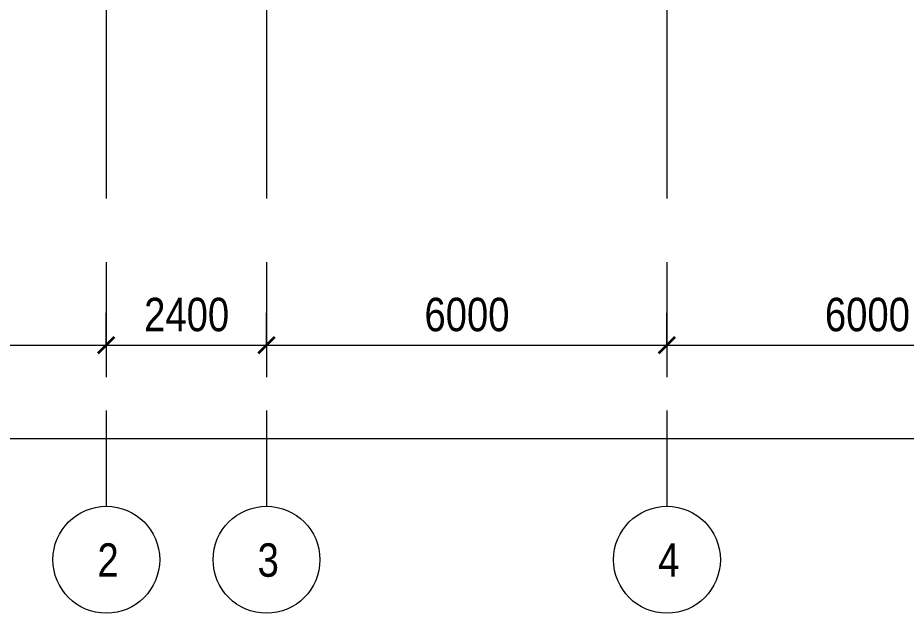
# Model space of a CAD drawing. Header units: millimetres. Extents: x 92932 to 275892, y -43515 to 30371.
# Drawn here: x 182451 to 195762, y -43338 to -34426 of the extents above; entities that cross this region are included whole.
import ezdxf

# ---------------------------------------------------------------- set-up
doc = ezdxf.new("R2010")
doc.units = ezdxf.units.MM
doc.linetypes.add('Осевые', pattern=[6350, 1270, -952.5, 3175, -952.5])
for name, color, linetype, lineweight in [('Оси', 7, 'Continuous', 9), ('Оси-1', 7, 'Осевые', 9), ('Оси-2', 7, 'Continuous', 18), ('Размеры', 7, 'Continuous', 9), ('Размеры-200', 7, 'Continuous', 9)]:
    doc.layers.add(name, color=color, linetype=linetype, lineweight=lineweight)
doc.styles.add('Arial Narrow', font='Arial Narrow.ttf', dxfattribs={"height": 500})
doc.dimstyles.new('Диагональ_-_2_5_мм_Arial_narrow', dxfattribs={"dimscale": 304.8, "dimtxt": 511.715487, "dimasz": 0.787402, "dimexe": 1.574803, "dimexo": 0.0625, "dimgap": 0.19685, "dimtad": 1, "dimdec": 0, "dimzin": 0, "dimdsep": 46, "dimtxsty": 'Arial Narrow', "dimblk1": 'OBLIQUE', "dimblk2": 'OBLIQUE', "dimsah": 1, "dimcen": 0.09, "dimdle": 1.574803, "dimazin": 0, "dimtfac": 1, "dimtdec": 4, "dimtix": 1, "dimtmove": 0, "dimatfit": 3, "dimfxl": 1.574803, "dimfxlon": 1, "dimtvp": 1, "dimtolj": 1, "dimtzin": 0, "dimarcsym": 2})
doc.dimstyles.new('Диагональ_-_2_5_мм_Arial_narrow_1', dxfattribs={"dimscale": 304.8, "dimtxt": 511.715487, "dimasz": 0.787402, "dimexe": 1.574803, "dimexo": 0.0625, "dimgap": 0.19685, "dimtad": 1, "dimdec": 0, "dimzin": 0, "dimdsep": 46, "dimtxsty": 'Arial Narrow', "dimblk1": 'OBLIQUE', "dimblk2": 'OBLIQUE', "dimsah": 1, "dimcen": 0.09, "dimdle": 1.574803, "dimazin": 0, "dimtfac": 1, "dimtdec": 4, "dimtix": 1, "dimtmove": 1, "dimatfit": 3, "dimfxl": 1.574803, "dimfxlon": 1, "dimtvp": 1, "dimtolj": 1, "dimtzin": 0, "dimarcsym": 2})

# ---------------------------------------------------------------- blocks, each defined once
blk = doc.blocks.new('Ось сетки - По умолчанию 2-349628-План 3-го этажа на отм_ _4_200')
at = {"layer": 'Оси-2'}
blk.add_circle((0, 0), 4, dxfattribs=at)
blk = doc.blocks.new('DIMBLOCK9-План 3-го этажа на отм_ _4_200')
at = {"layer": 'Размеры-200', "lineweight": 35, "transparency": 16777216}
for points in [[(177577, -39324), (177697, -39204), (177457, -39444)], [(183777, -39324), (183897, -39204), (183657, -39444)]]:
    blk.add_hatch(color=256, dxfattribs=at).paths.add_polyline_path(points, flags=0)
at = {"layer": 'Размеры-200', "transparency": 16777216}
for p, q in [((177577, -38844), (177577, -39804)), ((177577, -39324), (177577, -38844)), ((183777, -38844), (183777, -39804)), ((183777, -39324), (183777, -38844)), ((177097, -39324), (183777, -39324))]:
    blk.add_line(p, q, dxfattribs=at)
at = {"layer": 'Размеры-200', "lineweight": 35, "transparency": 16777216}
for p, q in [((177697, -39204), (177457, -39444)), ((177577, -39324), (177697, -39204)), ((183897, -39204), (183657, -39444)), ((183777, -39324), (183897, -39204)), ((177457, -39444), (177577, -39324)), ((183657, -39444), (183777, -39324))]:
    blk.add_line(p, q, dxfattribs=at)
at = {"layer": 'Размеры-200', "color": 0, "transparency": 16777216, "insert": (180044, -38617), "char_height": 500, "width": 1520.53, "attachment_point": 1, "line_spacing_factor": 0.974696, "style": 'Arial Narrow'}
blk.add_mtext('6200', dxfattribs=at)
blk = doc.blocks.new('_Oblique')
at = {"color": 0, "linetype": 'ByBlock', "lineweight": -2}
blk.add_line((-0.5, -0.5), (0.5, 0.5), dxfattribs=at)
blk = doc.blocks.new('DIMBLOCK10-План 3-го этажа на отм_ _4_200')
at = {"layer": 'Размеры-200', "lineweight": 35, "transparency": 16777216}
for points in [[(183777, -39324), (183897, -39204), (183657, -39444)], [(186177, -39324), (186297, -39204), (186057, -39444)]]:
    blk.add_hatch(color=256, dxfattribs=at).paths.add_polyline_path(points, flags=0)
at = {"layer": 'Размеры-200', "transparency": 16777216}
for p, q in [((183777, -38844), (183777, -39804)), ((183777, -39324), (183777, -38844)), ((186177, -38844), (186177, -39804)), ((186177, -39324), (186177, -38844)), ((183777, -39324), (186177, -39324))]:
    blk.add_line(p, q, dxfattribs=at)
at = {"layer": 'Размеры-200', "lineweight": 35, "transparency": 16777216}
for p, q in [((183897, -39204), (183657, -39444)), ((183777, -39324), (183897, -39204)), ((186297, -39204), (186057, -39444)), ((186177, -39324), (186297, -39204)), ((183657, -39444), (183777, -39324)), ((186057, -39444), (186177, -39324))]:
    blk.add_line(p, q, dxfattribs=at)
at = {"layer": 'Размеры-200', "color": 0, "transparency": 16777216, "insert": (184344, -38617), "char_height": 500, "width": 1520.53, "attachment_point": 1, "line_spacing_factor": 0.974696, "style": 'Arial Narrow'}
blk.add_mtext('2400', dxfattribs=at)
blk = doc.blocks.new('DIMBLOCK11-План 3-го этажа на отм_ _4_200')
at = {"layer": 'Размеры-200', "lineweight": 35, "transparency": 16777216}
for points in [[(186177, -39324), (186297, -39204), (186057, -39444)], [(192177, -39324), (192297, -39204), (192057, -39444)]]:
    blk.add_hatch(color=256, dxfattribs=at).paths.add_polyline_path(points, flags=0)
at = {"layer": 'Размеры-200', "transparency": 16777216}
for p, q in [((186177, -38844), (186177, -39804)), ((186177, -39324), (186177, -38844)), ((192177, -38844), (192177, -39804)), ((192177, -39324), (192177, -38844)), ((186177, -39324), (192177, -39324))]:
    blk.add_line(p, q, dxfattribs=at)
at = {"layer": 'Размеры-200', "lineweight": 35, "transparency": 16777216}
for p, q in [((186297, -39204), (186057, -39444)), ((186177, -39324), (186297, -39204)), ((192297, -39204), (192057, -39444)), ((192177, -39324), (192297, -39204)), ((186057, -39444), (186177, -39324)), ((192057, -39444), (192177, -39324))]:
    blk.add_line(p, q, dxfattribs=at)
at = {"layer": 'Размеры-200', "color": 0, "transparency": 16777216, "insert": (188544, -38617), "char_height": 500, "width": 1520.53, "attachment_point": 1, "line_spacing_factor": 0.974696, "style": 'Arial Narrow'}
blk.add_mtext('6000', dxfattribs=at)
blk = doc.blocks.new('DIMBLOCK12-План 3-го этажа на отм_ _4_200')
at = {"layer": 'Размеры-200', "lineweight": 35, "transparency": 16777216}
for points in [[(192177, -39324), (192297, -39204), (192057, -39444)], [(198177, -39324), (198297, -39204), (198057, -39444)]]:
    blk.add_hatch(color=256, dxfattribs=at).paths.add_polyline_path(points, flags=0)
at = {"layer": 'Размеры-200', "transparency": 16777216}
for p, q in [((192177, -38844), (192177, -39804)), ((192177, -39324), (192177, -38844)), ((198177, -38844), (198177, -39804)), ((198177, -39324), (198177, -38844)), ((192177, -39324), (198177, -39324))]:
    blk.add_line(p, q, dxfattribs=at)
at = {"layer": 'Размеры-200', "lineweight": 35, "transparency": 16777216}
for p, q in [((192297, -39204), (192057, -39444)), ((192177, -39324), (192297, -39204)), ((198297, -39204), (198057, -39444)), ((198177, -39324), (198297, -39204)), ((192057, -39444), (192177, -39324)), ((198057, -39444), (198177, -39324))]:
    blk.add_line(p, q, dxfattribs=at)
at = {"layer": 'Размеры-200', "color": 0, "transparency": 16777216, "insert": (194544, -38617), "char_height": 500, "width": 1520.53, "attachment_point": 1, "line_spacing_factor": 0.974696, "style": 'Arial Narrow'}
blk.add_mtext('6000', dxfattribs=at)
blk = doc.blocks.new('DIMBLOCK31-План 3-го этажа на отм_ _4_200')
at = {"layer": 'Размеры-200', "lineweight": 35, "transparency": 16777216}
for points in [[(177577, -40724), (177697, -40604), (177457, -40844)], [(270417, -40724), (270537, -40604), (270297, -40844)]]:
    blk.add_hatch(color=256, dxfattribs=at).paths.add_polyline_path(points, flags=0)
at = {"layer": 'Размеры-200', "transparency": 16777216}
for p, q in [((177577, -40244), (177577, -41204)), ((177577, -40724), (177577, -40244)), ((270417, -40244), (270417, -41204)), ((270417, -40724), (270417, -40244)), ((177097, -40724), (270897, -40724)), ((222557, -40724), (224540, -40724)), ((224540, -40724), (223997, -40724))]:
    blk.add_line(p, q, dxfattribs=at)
at = {"layer": 'Размеры-200', "lineweight": 35, "transparency": 16777216}
for p, q in [((177697, -40604), (177457, -40844)), ((177457, -40844), (177577, -40724)), ((177577, -40724), (177697, -40604)), ((270537, -40604), (270297, -40844)), ((270297, -40844), (270417, -40724)), ((270417, -40724), (270537, -40604))]:
    blk.add_line(p, q, dxfattribs=at)
at = {"layer": 'Размеры-200', "color": 0, "transparency": 16777216, "insert": (222557, -40017), "char_height": 500, "width": 1900.66, "attachment_point": 1, "line_spacing_factor": 0.974696, "style": 'Arial Narrow'}
blk.add_mtext('92840', dxfattribs=at)

msp = doc.modelspace()

# ---------------------------------------------------------------- linework, layer by layer
at = {"layer": 'Оси-1'}
for p, q in [((183777.4, 25417.1), (183777.4, -41737.8)), ((186177.4, 25417.1), (186177.4, -41737.8)), ((192177.4, 25417.1), (192177.4, -41737.8))]:
    msp.add_line(p, q, dxfattribs=at)

# ---------------------------------------------------------------- block references
at = {"layer": 'Оси-2', "xscale": 199.9999999999999, "yscale": 199.9999999999999, "zscale": 199.9999999999999, "rotation": 180}
for p in [(183777.4, -42537.8), (186177.4, -42537.8), (192177.4, -42537.8)]:
    msp.add_blockref('Ось сетки - По умолчанию 2-349628-План 3-го этажа на отм_ _4_200', p, dxfattribs=at)

# ---------------------------------------------------------------- texts
at = {"layer": 'Оси', "char_height": 500, "width": 384.81, "attachment_point": 1, "style": 'Arial Narrow'}
for s, insert in [('\\fArial Narrow|b0|i0|c204|p34|;2', (183644.2, -42291.7)), ('\\fArial Narrow|b0|i0|c204|p34|;3', (186044.2, -42291.7)), ('\\fArial Narrow|b0|i0|c204|p34|;4', (192044.2, -42291.7))]:
    msp.add_mtext(s, dxfattribs=dict(at, insert=insert))

# ---------------------------------------------------------------- dimensions: what is measured, and where the dimension line sits
at = {"layer": 'Размеры'}
for base, p1, p2, override, picture, middle in [((183777.4, -39323.6), (177577.4, -38843.6), (183777.4, -38843.6), {"dimpost": '<>', "dimfxl": 6200}, 'DIMBLOCK9-План 3-го этажа на отм_ _4_200', (180677.4, -39008.3)), ((186177.4, -39323.6), (183777.4, -38843.6), (186177.4, -38843.6), {"dimpost": '<>', "dimfxl": 2400}, 'DIMBLOCK10-План 3-го этажа на отм_ _4_200', (184977.4, -39008.3)), ((192177.4, -39323.6), (186177.4, -38843.6), (192177.4, -38843.6), {"dimpost": '<>', "dimfxl": 6000}, 'DIMBLOCK11-План 3-го этажа на отм_ _4_200', (189177.4, -39008.3)), ((198177.4, -39323.6), (192177.4, -38843.6), (198177.4, -38843.6), {"dimpost": '<>', "dimfxl": 6000}, 'DIMBLOCK12-План 3-го этажа на отм_ _4_200', (195177.4, -39008.3))]:
    dim = msp.add_linear_dim(base=base, p1=p1, p2=p2, dimstyle='Диагональ_-_2_5_мм_Arial_narrow', override=override, dxfattribs=at)
    dim.commit()
    dim.dimension.update_dxf_attribs({"geometry": picture, "text_midpoint": middle})
dim = msp.add_linear_dim(base=(270417.4, -40723.6), p1=(177577.4, -40243.6), p2=(270417.4, -40243.6), dimstyle='Диагональ_-_2_5_мм_Arial_narrow_1', override={"dimpost": '<>', "dimfxl": 92840}, dxfattribs=at)
dim.commit()
dim.dimension.update_dxf_attribs({"geometry": 'DIMBLOCK31-План 3-го этажа на отм_ _4_200', "text_midpoint": (223506.9, -40350.8), "dimtype": 160})

doc.saveas('drawing.dxf')
